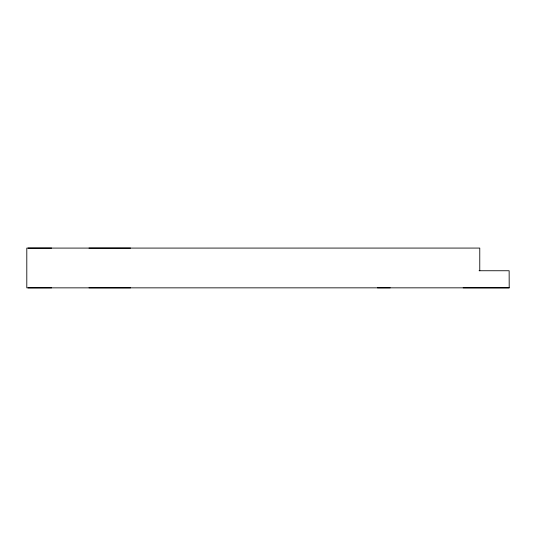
<?xml version="1.0" encoding="UTF-8"?>
<svg xmlns="http://www.w3.org/2000/svg" width="536" height="536" viewBox="0 0 536 536"><rect width="100%" height="100%" fill="white"/><g stroke="black" fill="none" stroke-linecap="round" stroke-linejoin="round"><path stroke-width="0.8" d="M479.767 270.74L479.774 248.074L26.8 248.094L26.8 287.859L509.2 287.839L509.14 270.747L479.05 270.74M51.65 248.081L28.073 248.094M51.65 287.839L28.073 287.859M88.956 248.081L130.576 248.094M463.171 287.825L509.2 287.839M88.963 287.839L130.583 287.859M377.465 287.839L390.215 287.832"/></g></svg>
